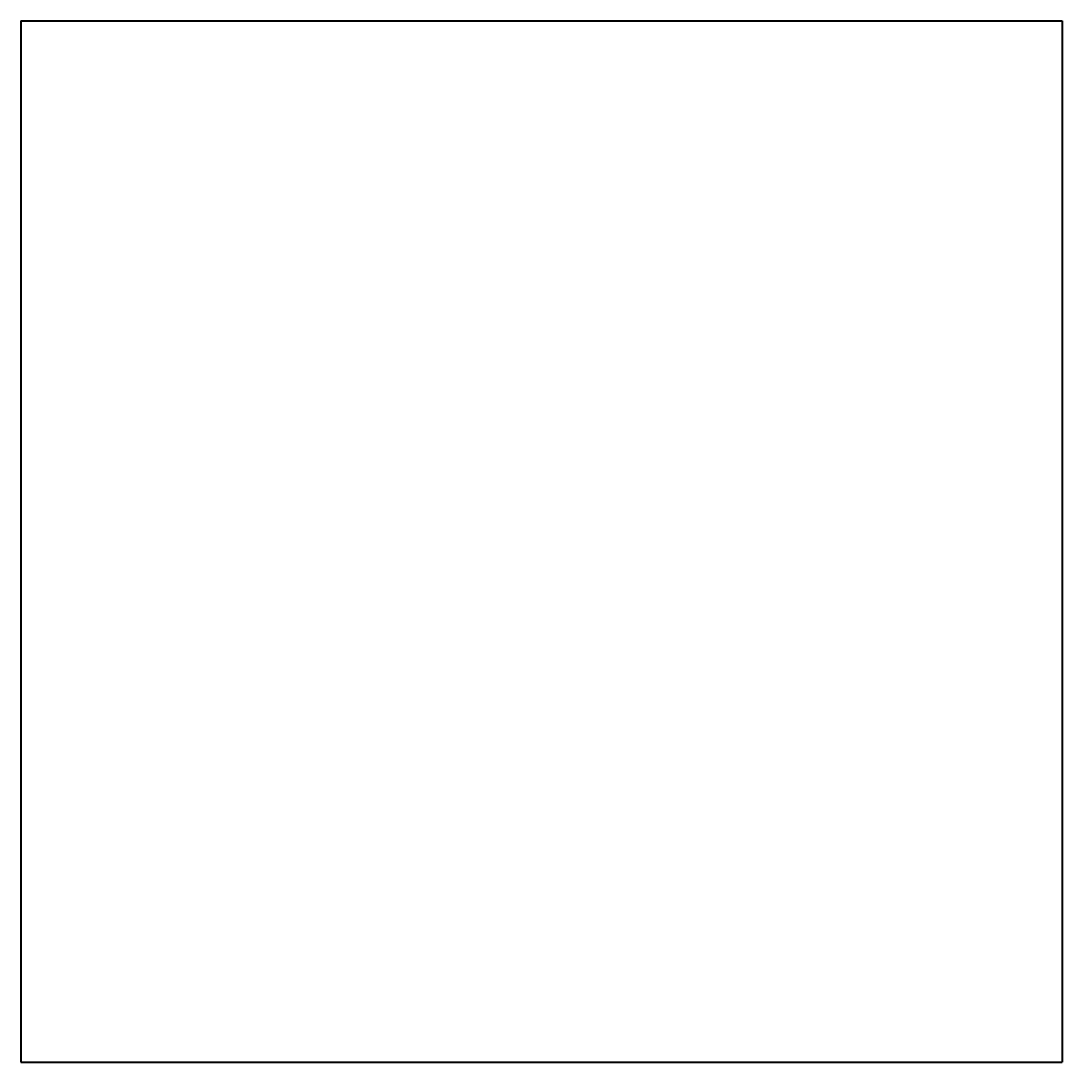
# Model space of a CAD drawing. Header units: millimetres. Extents: x 13.6 to 24.1, y -6.5 to 4.
import ezdxf

# ---------------------------------------------------------------- set-up
doc = ezdxf.new("R2010")
doc.units = ezdxf.units.MM
doc.layers.add('Visible', color=7, linetype='Continuous', lineweight=40)

msp = doc.modelspace()

# ---------------------------------------------------------------- linework, layer by layer
at = {"layer": 'Visible'}
for p, q in [((13.584, 3.985), (24.084, 3.985)), ((13.584, 3.985), (13.584, -6.515)), ((24.084, 3.985), (24.084, -6.515)), ((13.584, -6.515), (24.084, -6.515))]:
    msp.add_line(p, q, dxfattribs=at)

doc.saveas('drawing.dxf')
